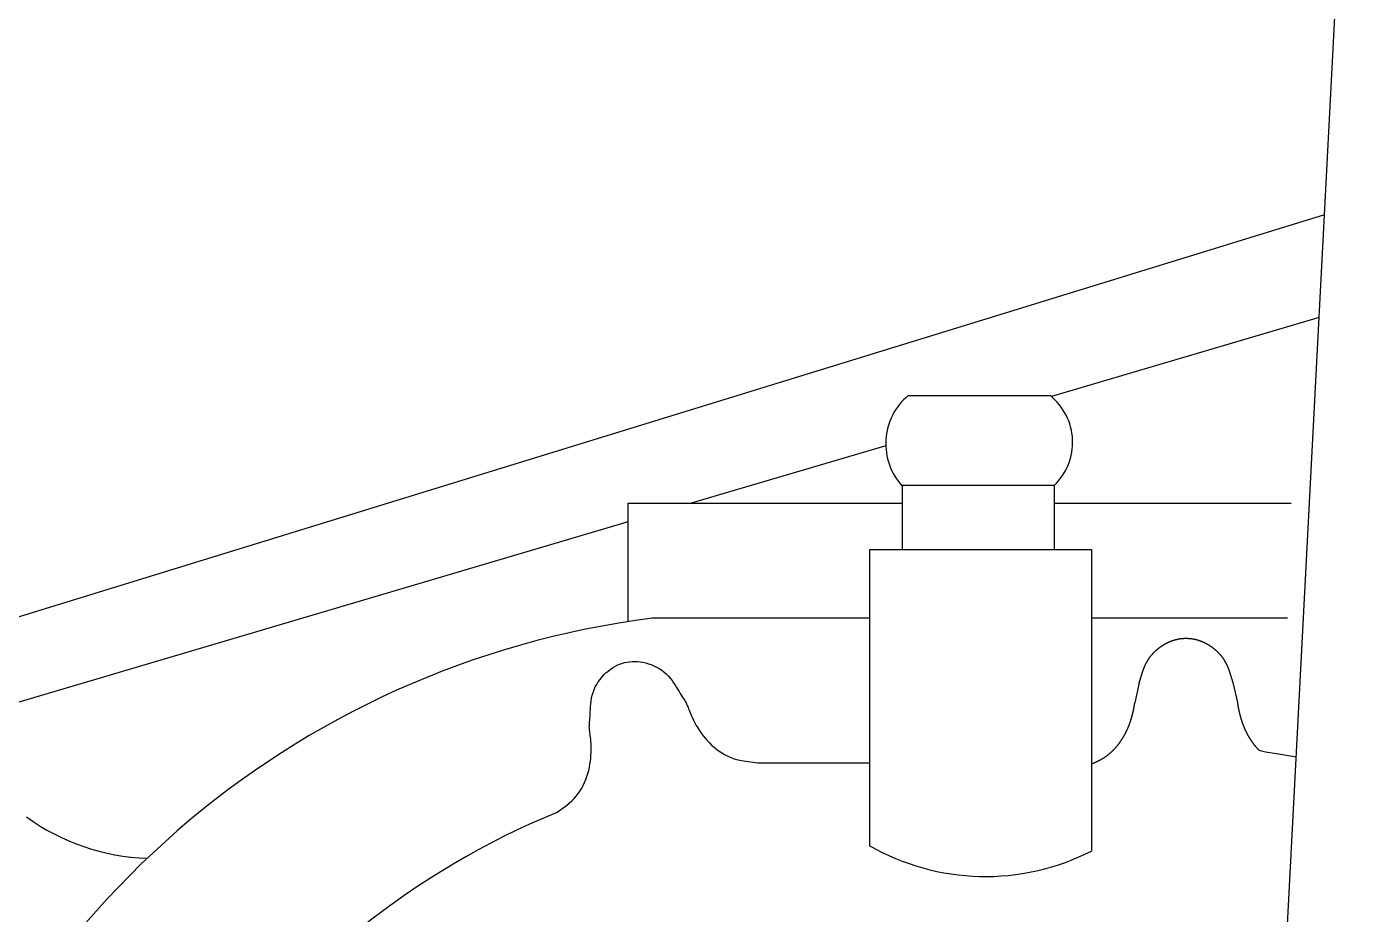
# Model space of a CAD drawing. Extents: x 0.9 to 11.8, y 2 to 8.4.
# Drawn here: x 4.487 to 5.041, y 3.501 to 3.872 of the extents above; entities that cross this region are included whole.
import ezdxf

# ---------------------------------------------------------------- set-up
doc = ezdxf.new("R2010")
doc.units = 0

msp = doc.modelspace()

# ---------------------------------------------------------------- linework, layer by layer
at = {"layer": 'lines & arcs', "color": 5, "linetype": 'CONTINUOUS'}
for p, q in [((5.00351, 3.294826), (5.040764, 4.009104)), ((5.029527, 3.793654), (4.400314, 3.599912)), ((5.027289, 3.75074), (4.915282, 3.717598)), ((4.855308, 3.718048), (4.914734, 3.718048)), ((4.845965, 3.697087), (4.764619, 3.673017)), ((4.85247, 3.680573), (4.916411, 3.680573)), ((4.853022, 3.653672), (4.853022, 3.680573)), ((4.916421, 3.680491), (4.916421, 3.653616)), ((4.738221, 3.623496), (4.738221, 3.673017)), ((4.738221, 3.673017), (4.853022, 3.673017)), ((4.916421, 3.673017), (5.015539, 3.673017)), ((4.738221, 3.665206), (4.407572, 3.567367)), ((4.839278, 3.529777), (4.839278, 3.653672)), ((4.839278, 3.653672), (4.931942, 3.653672)), ((4.931942, 3.653672), (4.931942, 3.527571)), ((4.839278, 3.624906), (4.748313, 3.624906)), ((5.014009, 3.624906), (4.931942, 3.624906)), ((4.961697, 3.613518), (4.961825, 3.6136)), ((4.961825, 3.6136), (4.961953, 3.613681)), ((4.961953, 3.613681), (4.962082, 3.61376)), ((4.962082, 3.61376), (4.96221, 3.613839)), ((4.96221, 3.613839), (4.96234, 3.613917)), ((4.96234, 3.613917), (4.962469, 3.613993)), ((4.962469, 3.613993), (4.962599, 3.614069)), ((4.962599, 3.614069), (4.962729, 3.614143)), ((4.962729, 3.614143), (4.962859, 3.614216)), ((4.962859, 3.614216), (4.962989, 3.614288)), ((4.962989, 3.614288), (4.96312, 3.614359)), ((4.96312, 3.614359), (4.96325, 3.614428)), ((4.96325, 3.614428), (4.963381, 3.614497)), ((4.963381, 3.614497), (4.963512, 3.614564)), ((4.963512, 3.614564), (4.963644, 3.614631)), ((4.963644, 3.614631), (4.963775, 3.614696)), ((4.963775, 3.614696), (4.963906, 3.61476)), ((4.963906, 3.61476), (4.964038, 3.614823)), ((4.964038, 3.614823), (4.96417, 3.614884)), ((4.96417, 3.614884), (4.964302, 3.614945)), ((4.964302, 3.614945), (4.964434, 3.615004)), ((4.964434, 3.615004), (4.964566, 3.615063)), ((4.964566, 3.615063), (4.964699, 3.61512)), ((4.964699, 3.61512), (4.964831, 3.615176)), ((4.964831, 3.615176), (4.964964, 3.615231)), ((4.964964, 3.615231), (4.965096, 3.615285)), ((4.965096, 3.615285), (4.965229, 3.615337)), ((4.965229, 3.615337), (4.965362, 3.615389)), ((4.965362, 3.615389), (4.965495, 3.615439)), ((4.965495, 3.615439), (4.965628, 3.615488)), ((4.965628, 3.615488), (4.965762, 3.615536)), ((4.965762, 3.615536), (4.965895, 3.615583)), ((4.965895, 3.615583), (4.966029, 3.615629)), ((4.966029, 3.615629), (4.966162, 3.615674)), ((4.966162, 3.615674), (4.966296, 3.615718)), ((4.966296, 3.615718), (4.96643, 3.61576)), ((4.96643, 3.61576), (4.966564, 3.615802)), ((4.966564, 3.615802), (4.966698, 3.615842)), ((4.966698, 3.615842), (4.966832, 3.615881)), ((4.966832, 3.615881), (4.966966, 3.615919)), ((4.966966, 3.615919), (4.9671, 3.615956)), ((4.9671, 3.615956), (4.967234, 3.615992)), ((4.967234, 3.615992), (4.967369, 3.616026)), ((4.967369, 3.616026), (4.967503, 3.61606)), ((4.967503, 3.61606), (4.967638, 3.616092)), ((4.967638, 3.616092), (4.967773, 3.616124)), ((4.967773, 3.616124), (4.967907, 3.616154)), ((4.967907, 3.616154), (4.968042, 3.616183)), ((4.968042, 3.616183), (4.968177, 3.616211)), ((4.968177, 3.616211), (4.968312, 3.616238)), ((4.968312, 3.616238), (4.968447, 3.616264)), ((4.968447, 3.616264), (4.968582, 3.616288)), ((4.968582, 3.616288), (4.968717, 3.616312)), ((4.968717, 3.616312), (4.968852, 3.616334)), ((4.968852, 3.616334), (4.968987, 3.616356)), ((4.968987, 3.616356), (4.969123, 3.616376)), ((4.969123, 3.616376), (4.969258, 3.616395)), ((4.969258, 3.616395), (4.969393, 3.616413)), ((4.969393, 3.616413), (4.969529, 3.61643)), ((4.969529, 3.61643), (4.969664, 3.616446)), ((4.969664, 3.616446), (4.969799, 3.61646)), ((4.969799, 3.61646), (4.969935, 3.616474)), ((4.969935, 3.616474), (4.97007, 3.616487)), ((4.97007, 3.616487), (4.970206, 3.616498)), ((4.970206, 3.616498), (4.970341, 3.616508)), ((4.970341, 3.616508), (4.970477, 3.616518)), ((4.970477, 3.616518), (4.970613, 3.616526)), ((4.970613, 3.616526), (4.970748, 3.616533)), ((4.970748, 3.616533), (4.970884, 3.616539)), ((4.970884, 3.616539), (4.97102, 3.616544)), ((4.97102, 3.616544), (4.971155, 3.616548)), ((4.971155, 3.616548), (4.971291, 3.61655)), ((4.971291, 3.61655), (4.971426, 3.616552)), ((4.971426, 3.616552), (4.971562, 3.616553)), ((4.971562, 3.616553), (4.971698, 3.616552)), ((4.971698, 3.616552), (4.971834, 3.61655)), ((4.971834, 3.61655), (4.971969, 3.616548)), ((4.971969, 3.616548), (4.972105, 3.616544)), ((4.972105, 3.616544), (4.97224, 3.616539)), ((4.97224, 3.616539), (4.972376, 3.616533)), ((4.972376, 3.616533), (4.972512, 3.616526)), ((4.972512, 3.616526), (4.972647, 3.616518)), ((4.972647, 3.616518), (4.972783, 3.616508)), ((4.972783, 3.616508), (4.972918, 3.616498)), ((4.972918, 3.616498), (4.973054, 3.616487)), ((4.973054, 3.616487), (4.973189, 3.616474)), ((4.973189, 3.616474), (4.973325, 3.61646)), ((4.973325, 3.61646), (4.97346, 3.616446)), ((4.97346, 3.616446), (4.973596, 3.61643)), ((4.973596, 3.61643), (4.973731, 3.616413)), ((4.973731, 3.616413), (4.973867, 3.616395)), ((4.973867, 3.616395), (4.974002, 3.616376)), ((4.974002, 3.616376), (4.974137, 3.616356)), ((4.974137, 3.616356), (4.974272, 3.616334)), ((4.974272, 3.616334), (4.974407, 3.616312)), ((4.974407, 3.616312), (4.974542, 3.616288)), ((4.974542, 3.616288), (4.974677, 3.616264)), ((4.974677, 3.616264), (4.974812, 3.616238)), ((4.974812, 3.616238), (4.974947, 3.616211)), ((4.974947, 3.616211), (4.975082, 3.616183)), ((4.975082, 3.616183), (4.975217, 3.616154)), ((4.975217, 3.616154), (4.975352, 3.616124)), ((4.975352, 3.616124), (4.975486, 3.616092)), ((4.975486, 3.616092), (4.975621, 3.61606)), ((4.975621, 3.61606), (4.975755, 3.616026)), ((4.975755, 3.616026), (4.97589, 3.615992)), ((4.97589, 3.615992), (4.976024, 3.615956)), ((4.976024, 3.615956), (4.976159, 3.615919)), ((4.976159, 3.615919), (4.976293, 3.615881)), ((4.976293, 3.615881), (4.976427, 3.615842)), ((4.976427, 3.615842), (4.976561, 3.615802)), ((4.976561, 3.615802), (4.976695, 3.61576)), ((4.976695, 3.61576), (4.976828, 3.615718)), ((4.976828, 3.615718), (4.976962, 3.615674)), ((4.976962, 3.615674), (4.977096, 3.615629)), ((4.977096, 3.615629), (4.977229, 3.615583)), ((4.977229, 3.615583), (4.977363, 3.615536)), ((4.977363, 3.615536), (4.977496, 3.615488)), ((4.977496, 3.615488), (4.977629, 3.615439)), ((4.977629, 3.615439), (4.977762, 3.615389)), ((4.977762, 3.615389), (4.977895, 3.615337)), ((4.977895, 3.615337), (4.978028, 3.615285)), ((4.978028, 3.615285), (4.978161, 3.615231)), ((4.978161, 3.615231), (4.978293, 3.615176)), ((4.978293, 3.615176), (4.978426, 3.61512)), ((4.978426, 3.61512), (4.978558, 3.615063)), ((4.978558, 3.615063), (4.97869, 3.615004)), ((4.97869, 3.615004), (4.978822, 3.614945)), ((4.978822, 3.614945), (4.978954, 3.614884)), ((4.978954, 3.614884), (4.979086, 3.614823)), ((4.979086, 3.614823), (4.979218, 3.61476)), ((4.979218, 3.61476), (4.979349, 3.614696)), ((4.979349, 3.614696), (4.979481, 3.614631)), ((4.979481, 3.614631), (4.979612, 3.614564)), ((4.979612, 3.614564), (4.979743, 3.614497)), ((4.979743, 3.614497), (4.979874, 3.614428)), ((4.979874, 3.614428), (4.980005, 3.614359)), ((4.980005, 3.614359), (4.980135, 3.614288)), ((4.980135, 3.614288), (4.980265, 3.614216)), ((4.980265, 3.614216), (4.980396, 3.614143)), ((4.980396, 3.614143), (4.980526, 3.614069)), ((4.980526, 3.614069), (4.980655, 3.613993)), ((4.980655, 3.613993), (4.980785, 3.613917)), ((4.980785, 3.613917), (4.980914, 3.613839)), ((4.980914, 3.613839), (4.981043, 3.61376)), ((4.981043, 3.61376), (4.981171, 3.613681)), ((4.981171, 3.613681), (4.9813, 3.6136)), ((4.9813, 3.6136), (4.981428, 3.613518)), ((4.955939, 3.607937), (4.956025, 3.608066)), ((4.956025, 3.608066), (4.956112, 3.608194)), ((4.956112, 3.608194), (4.956201, 3.608321)), ((4.956201, 3.608321), (4.956291, 3.608447)), ((4.956291, 3.608447), (4.956382, 3.608573)), ((4.956382, 3.608573), (4.956474, 3.608698)), ((4.956474, 3.608698), (4.956567, 3.608822)), ((4.956567, 3.608822), (4.956662, 3.608945)), ((4.956662, 3.608945), (4.956758, 3.609068)), ((4.956758, 3.609068), (4.956854, 3.60919)), ((4.956854, 3.60919), (4.956952, 3.609311)), ((4.956952, 3.609311), (4.957051, 3.609432)), ((4.957051, 3.609432), (4.957151, 3.609551)), ((4.957151, 3.609551), (4.957253, 3.60967)), ((4.957253, 3.60967), (4.957355, 3.609788)), ((4.957355, 3.609788), (4.957458, 3.609905)), ((4.957458, 3.609905), (4.957562, 3.610021)), ((4.957562, 3.610021), (4.957667, 3.610137)), ((4.957667, 3.610137), (4.957774, 3.610251)), ((4.957774, 3.610251), (4.957881, 3.610365)), ((4.957881, 3.610365), (4.957989, 3.610478)), ((4.957989, 3.610478), (4.958098, 3.61059)), ((4.958098, 3.61059), (4.958207, 3.610701)), ((4.958207, 3.610701), (4.958318, 3.610812)), ((4.958318, 3.610812), (4.95843, 3.610921)), ((4.95843, 3.610921), (4.958542, 3.61103)), ((4.958542, 3.61103), (4.958655, 3.611137)), ((4.958655, 3.611137), (4.958769, 3.611244)), ((4.958769, 3.611244), (4.958884, 3.61135)), ((4.958884, 3.61135), (4.958999, 3.611455)), ((4.958999, 3.611455), (4.959116, 3.611559)), ((4.959116, 3.611559), (4.959233, 3.611662)), ((4.959233, 3.611662), (4.95935, 3.611764)), ((4.95935, 3.611764), (4.959469, 3.611865)), ((4.959469, 3.611865), (4.959588, 3.611966)), ((4.959588, 3.611966), (4.959707, 3.612065)), ((4.959707, 3.612065), (4.959828, 3.612163)), ((4.959828, 3.612163), (4.959949, 3.612261)), ((4.959949, 3.612261), (4.96007, 3.612357)), ((4.96007, 3.612357), (4.960192, 3.612452)), ((4.960192, 3.612452), (4.960315, 3.612547)), ((4.960315, 3.612547), (4.960438, 3.61264)), ((4.960438, 3.61264), (4.960562, 3.612733)), ((4.960562, 3.612733), (4.960686, 3.612824)), ((4.960686, 3.612824), (4.960811, 3.612914)), ((4.960811, 3.612914), (4.960936, 3.613004)), ((4.960936, 3.613004), (4.961062, 3.613092)), ((4.961062, 3.613092), (4.961188, 3.613179)), ((4.961188, 3.613179), (4.961315, 3.613266)), ((4.961315, 3.613266), (4.961442, 3.613351)), ((4.961442, 3.613351), (4.961569, 3.613435)), ((4.961569, 3.613435), (4.961697, 3.613518)), ((4.981428, 3.613518), (4.981555, 3.613435)), ((4.981555, 3.613435), (4.981683, 3.613351)), ((4.981683, 3.613351), (4.98181, 3.613266)), ((4.98181, 3.613266), (4.981936, 3.613179)), ((4.981936, 3.613179), (4.982062, 3.613092)), ((4.982062, 3.613092), (4.982188, 3.613004)), ((4.982188, 3.613004), (4.982313, 3.612914)), ((4.982313, 3.612914), (4.982438, 3.612824)), ((4.982438, 3.612824), (4.982562, 3.612733)), ((4.982562, 3.612733), (4.982686, 3.61264)), ((4.982686, 3.61264), (4.982809, 3.612547)), ((4.982809, 3.612547), (4.982932, 3.612452)), ((4.982932, 3.612452), (4.983054, 3.612357)), ((4.983054, 3.612357), (4.983176, 3.612261)), ((4.983176, 3.612261), (4.983297, 3.612163)), ((4.983297, 3.612163), (4.983417, 3.612065)), ((4.983417, 3.612065), (4.983537, 3.611966)), ((4.983537, 3.611966), (4.983656, 3.611865)), ((4.983656, 3.611865), (4.983774, 3.611764)), ((4.983774, 3.611764), (4.983892, 3.611662)), ((4.983892, 3.611662), (4.984009, 3.611559)), ((4.984009, 3.611559), (4.984125, 3.611455)), ((4.984125, 3.611455), (4.984241, 3.61135)), ((4.984241, 3.61135), (4.984355, 3.611244)), ((4.984355, 3.611244), (4.984469, 3.611137)), ((4.984469, 3.611137), (4.984582, 3.61103)), ((4.984582, 3.61103), (4.984695, 3.610921)), ((4.984695, 3.610921), (4.984806, 3.610812)), ((4.984806, 3.610812), (4.984917, 3.610701)), ((4.984917, 3.610701), (4.985027, 3.61059)), ((4.985027, 3.61059), (4.985136, 3.610478)), ((4.985136, 3.610478), (4.985244, 3.610365)), ((4.985244, 3.610365), (4.985351, 3.610251)), ((4.985351, 3.610251), (4.985457, 3.610137)), ((4.985457, 3.610137), (4.985562, 3.610021)), ((4.985562, 3.610021), (4.985666, 3.609905)), ((4.985666, 3.609905), (4.98577, 3.609788)), ((4.98577, 3.609788), (4.985872, 3.60967)), ((4.985872, 3.60967), (4.985973, 3.609551)), ((4.985973, 3.609551), (4.986073, 3.609432)), ((4.986073, 3.609432), (4.986172, 3.609311)), ((4.986172, 3.609311), (4.98627, 3.60919)), ((4.98627, 3.60919), (4.986367, 3.609068)), ((4.986367, 3.609068), (4.986462, 3.608945)), ((4.986462, 3.608945), (4.986557, 3.608822)), ((4.986557, 3.608822), (4.98665, 3.608698)), ((4.98665, 3.608698), (4.986743, 3.608573)), ((4.986743, 3.608573), (4.986834, 3.608447)), ((4.986834, 3.608447), (4.986924, 3.608321)), ((4.986924, 3.608321), (4.987012, 3.608194)), ((4.987012, 3.608194), (4.9871, 3.608066)), ((4.9871, 3.608066), (4.987186, 3.607937)), ((4.728902, 3.60207), (4.729788, 3.602845)), ((4.729788, 3.602845), (4.730702, 3.603552)), ((4.730702, 3.603552), (4.73164, 3.60419)), ((4.73164, 3.60419), (4.732603, 3.60476)), ((4.732603, 3.60476), (4.733587, 3.605262)), ((4.733587, 3.605262), (4.734593, 3.605696)), ((4.734593, 3.605696), (4.735619, 3.606062)), ((4.735619, 3.606062), (4.736663, 3.606361)), ((4.736663, 3.606361), (4.737724, 3.606593)), ((4.737724, 3.606593), (4.738801, 3.606757)), ((4.738801, 3.606757), (4.739892, 3.606851)), ((4.739892, 3.606851), (4.740997, 3.606876)), ((4.740997, 3.606876), (4.742115, 3.60683)), ((4.742115, 3.60683), (4.743244, 3.606713)), ((4.743244, 3.606713), (4.744383, 3.606524)), ((4.744383, 3.606524), (4.745531, 3.606262)), ((4.745531, 3.606262), (4.746686, 3.605927)), ((4.746686, 3.605927), (4.747839, 3.605518)), ((4.747839, 3.605518), (4.74898, 3.605039)), ((4.74898, 3.605039), (4.750099, 3.60449)), ((4.750099, 3.60449), (4.751186, 3.603871)), ((4.751186, 3.603871), (4.752232, 3.603185)), ((4.752232, 3.603185), (4.753227, 3.602433)), ((4.953357, 3.602369), (4.953403, 3.602504)), ((4.953403, 3.602504), (4.953449, 3.602639)), ((4.953449, 3.602639), (4.953495, 3.602774)), ((4.953495, 3.602774), (4.953543, 3.60291)), ((4.953543, 3.60291), (4.953591, 3.603047)), ((4.953591, 3.603047), (4.95364, 3.603183)), ((4.95364, 3.603183), (4.953689, 3.60332)), ((4.953689, 3.60332), (4.95374, 3.603457)), ((4.95374, 3.603457), (4.953791, 3.603595)), ((4.953791, 3.603595), (4.953843, 3.603732)), ((4.953843, 3.603732), (4.953896, 3.60387)), ((4.953896, 3.60387), (4.953949, 3.604008)), ((4.953949, 3.604008), (4.954003, 3.604146)), ((4.954003, 3.604146), (4.954059, 3.604284)), ((4.954059, 3.604284), (4.954115, 3.604423)), ((4.954115, 3.604423), (4.954172, 3.604561)), ((4.954172, 3.604561), (4.95423, 3.604699)), ((4.95423, 3.604699), (4.954289, 3.604837)), ((4.954289, 3.604837), (4.954348, 3.604975)), ((4.954348, 3.604975), (4.954409, 3.605113)), ((4.954409, 3.605113), (4.954471, 3.605251)), ((4.954471, 3.605251), (4.954534, 3.605389)), ((4.954534, 3.605389), (4.954597, 3.605527)), ((4.954597, 3.605527), (4.954662, 3.605664)), ((4.954662, 3.605664), (4.954728, 3.605801)), ((4.954728, 3.605801), (4.954795, 3.605938)), ((4.954795, 3.605938), (4.954863, 3.606074)), ((4.954863, 3.606074), (4.954932, 3.606211)), ((4.954932, 3.606211), (4.955002, 3.606346)), ((4.955002, 3.606346), (4.955074, 3.606482)), ((4.955074, 3.606482), (4.955146, 3.606617)), ((4.955146, 3.606617), (4.95522, 3.606751)), ((4.95522, 3.606751), (4.955295, 3.606885)), ((4.955295, 3.606885), (4.955371, 3.607019)), ((4.955371, 3.607019), (4.955448, 3.607152)), ((4.955448, 3.607152), (4.955527, 3.607284)), ((4.955527, 3.607284), (4.955607, 3.607416)), ((4.955607, 3.607416), (4.955688, 3.607547)), ((4.955688, 3.607547), (4.95577, 3.607678)), ((4.95577, 3.607678), (4.955854, 3.607808)), ((4.955854, 3.607808), (4.955939, 3.607937)), ((4.987186, 3.607937), (4.987271, 3.607808)), ((4.987271, 3.607808), (4.987354, 3.607678)), ((4.987354, 3.607678), (4.987437, 3.607547)), ((4.987437, 3.607547), (4.987518, 3.607416)), ((4.987518, 3.607416), (4.987597, 3.607284)), ((4.987597, 3.607284), (4.987676, 3.607152)), ((4.987676, 3.607152), (4.987753, 3.607019)), ((4.987753, 3.607019), (4.987829, 3.606885)), ((4.987829, 3.606885), (4.987904, 3.606751)), ((4.987904, 3.606751), (4.987978, 3.606617)), ((4.987978, 3.606617), (4.988051, 3.606482)), ((4.988051, 3.606482), (4.988122, 3.606346)), ((4.988122, 3.606346), (4.988192, 3.606211)), ((4.988192, 3.606211), (4.988262, 3.606074)), ((4.988262, 3.606074), (4.98833, 3.605938)), ((4.98833, 3.605938), (4.988396, 3.605801)), ((4.988396, 3.605801), (4.988462, 3.605664)), ((4.988462, 3.605664), (4.988527, 3.605527)), ((4.988527, 3.605527), (4.988591, 3.605389)), ((4.988591, 3.605389), (4.988654, 3.605251)), ((4.988654, 3.605251), (4.988715, 3.605113)), ((4.988715, 3.605113), (4.988776, 3.604975)), ((4.988776, 3.604975), (4.988836, 3.604837)), ((4.988836, 3.604837), (4.988895, 3.604699)), ((4.988895, 3.604699), (4.988953, 3.604561)), ((4.988953, 3.604561), (4.98901, 3.604423)), ((4.98901, 3.604423), (4.989066, 3.604284)), ((4.989066, 3.604284), (4.989121, 3.604146)), ((4.989121, 3.604146), (4.989175, 3.604008)), ((4.989175, 3.604008), (4.989229, 3.60387)), ((4.989229, 3.60387), (4.989281, 3.603732)), ((4.989281, 3.603732), (4.989333, 3.603595)), ((4.989333, 3.603595), (4.989385, 3.603457)), ((4.989385, 3.603457), (4.989435, 3.60332)), ((4.989435, 3.60332), (4.989484, 3.603183)), ((4.989484, 3.603183), (4.989533, 3.603047)), ((4.989533, 3.603047), (4.989581, 3.60291)), ((4.989581, 3.60291), (4.989629, 3.602774)), ((4.989629, 3.602774), (4.989676, 3.602639)), ((4.989676, 3.602639), (4.989722, 3.602504)), ((4.989722, 3.602504), (4.989767, 3.602369)), ((4.72446, 3.596184), (4.725056, 3.597284)), ((4.725056, 3.597284), (4.72572, 3.598344)), ((4.72572, 3.598344), (4.726445, 3.599358)), ((4.726445, 3.599358), (4.727222, 3.600321)), ((4.727222, 3.600321), (4.728044, 3.601227)), ((4.728044, 3.601227), (4.728902, 3.60207)), ((4.753227, 3.602433), (4.754159, 3.601615)), ((4.754159, 3.601615), (4.755024, 3.600736)), ((4.755024, 3.600736), (4.755821, 3.599811)), ((4.755821, 3.599811), (4.756558, 3.598855)), ((4.756558, 3.598855), (4.757239, 3.597887)), ((4.757239, 3.597887), (4.75787, 3.596924)), ((4.75787, 3.596924), (4.758455, 3.595983)), ((4.951971, 3.597952), (4.950116, 3.589547)), ((4.951811, 3.597466), (4.951843, 3.597561)), ((4.951874, 3.597657), (4.951906, 3.597755)), ((4.951938, 3.597853), (4.951971, 3.597952)), ((4.951971, 3.597952), (4.952003, 3.598053)), ((4.952003, 3.598053), (4.952036, 3.598154)), ((4.952036, 3.598154), (4.952069, 3.598257)), ((4.952069, 3.598257), (4.952103, 3.598361)), ((4.952103, 3.598361), (4.952136, 3.598465)), ((4.952136, 3.598465), (4.95217, 3.598571)), ((4.95217, 3.598571), (4.952204, 3.598679)), ((4.952204, 3.598679), (4.952238, 3.598787)), ((4.952238, 3.598787), (4.952272, 3.598896)), ((4.952272, 3.598896), (4.952307, 3.599007)), ((4.952307, 3.599007), (4.952341, 3.599119)), ((4.952341, 3.599119), (4.952376, 3.599232)), ((4.952376, 3.599232), (4.952412, 3.599346)), ((4.952412, 3.599346), (4.952447, 3.599461)), ((4.952447, 3.599461), (4.952483, 3.599577)), ((4.952483, 3.599577), (4.952519, 3.599695)), ((4.952519, 3.599695), (4.952555, 3.599813)), ((4.952555, 3.599813), (4.952591, 3.599933)), ((4.952591, 3.599933), (4.952628, 3.600054)), ((4.952628, 3.600054), (4.952665, 3.600175)), ((4.952665, 3.600175), (4.952702, 3.600298)), ((4.952702, 3.600298), (4.95274, 3.600421)), ((4.95274, 3.600421), (4.952778, 3.600546)), ((4.952778, 3.600546), (4.952816, 3.600671)), ((4.952816, 3.600671), (4.952855, 3.600798)), ((4.952855, 3.600798), (4.952894, 3.600925)), ((4.952894, 3.600925), (4.952934, 3.601052)), ((4.952934, 3.601052), (4.952974, 3.601181)), ((4.952974, 3.601181), (4.953014, 3.60131)), ((4.953014, 3.60131), (4.953055, 3.601441)), ((4.953055, 3.601441), (4.953097, 3.601571)), ((4.953097, 3.601571), (4.953139, 3.601703)), ((4.953139, 3.601703), (4.953181, 3.601835)), ((4.953181, 3.601835), (4.953224, 3.601968)), ((4.953224, 3.601968), (4.953268, 3.602101)), ((4.953268, 3.602101), (4.953312, 3.602235)), ((4.953312, 3.602235), (4.953357, 3.602369)), ((4.989767, 3.602369), (4.989812, 3.602235)), ((4.989812, 3.602235), (4.989856, 3.602101)), ((4.989856, 3.602101), (4.9899, 3.601968)), ((4.9899, 3.601968), (4.989943, 3.601835)), ((4.989943, 3.601835), (4.989986, 3.601703)), ((4.989986, 3.601703), (4.990028, 3.601571)), ((4.990028, 3.601571), (4.990069, 3.601441)), ((4.990069, 3.601441), (4.99011, 3.60131)), ((4.99011, 3.60131), (4.990151, 3.601181)), ((4.990151, 3.601181), (4.990191, 3.601052)), ((4.990191, 3.601052), (4.99023, 3.600925)), ((4.99023, 3.600925), (4.990269, 3.600798)), ((4.990269, 3.600798), (4.990308, 3.600671)), ((4.990308, 3.600671), (4.990347, 3.600546)), ((4.990347, 3.600546), (4.990385, 3.600421)), ((4.990385, 3.600421), (4.990422, 3.600298)), ((4.990422, 3.600298), (4.99046, 3.600175)), ((4.99046, 3.600175), (4.990497, 3.600054)), ((4.990497, 3.600054), (4.990533, 3.599933)), ((4.990533, 3.599933), (4.99057, 3.599813)), ((4.99057, 3.599813), (4.990606, 3.599695)), ((4.990606, 3.599695), (4.990642, 3.599577)), ((4.990642, 3.599577), (4.990677, 3.599461)), ((4.990677, 3.599461), (4.990713, 3.599346)), ((4.990713, 3.599346), (4.990748, 3.599232)), ((4.990748, 3.599232), (4.990783, 3.599119)), ((4.990783, 3.599119), (4.990818, 3.599007)), ((4.990818, 3.599007), (4.990852, 3.598896)), ((4.990852, 3.598896), (4.990886, 3.598787)), ((4.990886, 3.598787), (4.990921, 3.598679)), ((4.990921, 3.598679), (4.990955, 3.598572)), ((4.990955, 3.598572), (4.990988, 3.598466)), ((4.990988, 3.598466), (4.991022, 3.598361)), ((4.991022, 3.598361), (4.991055, 3.598257)), ((4.991055, 3.598257), (4.991088, 3.598154)), ((4.991088, 3.598154), (4.991121, 3.598053)), ((4.991121, 3.598053), (4.991154, 3.597953)), ((4.991186, 3.597854), (4.991218, 3.597755)), ((4.99125, 3.597658), (4.991282, 3.597562)), ((4.991282, 3.597562), (4.993028, 3.58975)), ((4.722704, 3.590321), (4.722899, 3.591511)), ((4.722899, 3.591511), (4.723163, 3.592705)), ((4.723163, 3.592705), (4.723507, 3.593888)), ((4.723507, 3.593888), (4.723941, 3.59505)), ((4.723941, 3.59505), (4.72446, 3.596184)), ((4.758455, 3.595983), (4.758999, 3.59508)), ((4.758999, 3.59508), (4.759509, 3.594233)), ((4.759509, 3.594233), (4.759987, 3.593456)), ((4.759987, 3.593456), (4.760435, 3.592746)), ((4.760435, 3.592746), (4.76085, 3.592098)), ((4.76085, 3.592098), (4.761232, 3.591507)), ((4.761232, 3.591507), (4.76158, 3.590966)), ((4.722297, 3.584852), (4.722344, 3.585839)), ((4.722344, 3.585839), (4.722396, 3.586892)), ((4.722396, 3.586892), (4.722464, 3.587999)), ((4.722464, 3.587999), (4.722563, 3.589146)), ((4.722563, 3.589146), (4.722704, 3.590321)), ((4.76158, 3.590966), (4.761893, 3.590471)), ((4.761893, 3.590471), (4.762169, 3.590015)), ((4.762169, 3.590015), (4.762407, 3.589593)), ((4.762407, 3.589593), (4.762609, 3.589197)), ((4.762609, 3.589197), (4.762785, 3.588813)), ((4.762785, 3.588813), (4.762946, 3.588423)), ((4.762946, 3.588423), (4.763104, 3.588012)), ((4.763104, 3.588012), (4.763271, 3.587561)), ((4.763271, 3.587561), (4.76346, 3.587055)), ((4.76346, 3.587055), (4.763681, 3.586476)), ((4.763681, 3.586476), (4.763948, 3.585807)), ((4.949389, 3.585681), (4.949421, 3.585819)), ((4.949421, 3.585819), (4.949452, 3.585956)), ((4.949452, 3.585956), (4.949482, 3.586092)), ((4.949482, 3.586092), (4.949512, 3.586227)), ((4.949512, 3.586227), (4.949541, 3.586361)), ((4.949541, 3.586361), (4.94957, 3.586494)), ((4.94957, 3.586494), (4.949598, 3.586627)), ((4.949598, 3.586627), (4.949625, 3.586758)), ((4.949625, 3.586758), (4.949652, 3.586888)), ((4.949652, 3.586888), (4.949678, 3.587017)), ((4.949678, 3.587017), (4.949704, 3.587146)), ((4.949704, 3.587146), (4.949729, 3.587273)), ((4.949729, 3.587273), (4.949753, 3.587399)), ((4.949753, 3.587399), (4.949777, 3.587524)), ((4.949777, 3.587524), (4.9498, 3.587647)), ((4.9498, 3.587647), (4.949823, 3.58777)), ((4.949823, 3.58777), (4.949845, 3.587891)), ((4.949845, 3.587891), (4.949867, 3.588011)), ((4.949867, 3.588011), (4.949888, 3.58813)), ((4.949888, 3.58813), (4.949909, 3.588247)), ((4.949909, 3.588247), (4.949929, 3.588364)), ((4.949929, 3.588364), (4.949948, 3.588478)), ((4.949948, 3.588478), (4.949967, 3.588592)), ((4.949967, 3.588592), (4.949986, 3.588704)), ((4.949986, 3.588704), (4.950004, 3.588814)), ((4.950004, 3.588814), (4.950021, 3.588924)), ((4.950021, 3.588924), (4.950038, 3.589031)), ((4.950038, 3.589031), (4.950055, 3.589137)), ((4.950055, 3.589137), (4.950071, 3.589242)), ((4.950071, 3.589242), (4.950086, 3.589345)), ((4.950086, 3.589345), (4.950101, 3.589447)), ((4.950101, 3.589447), (4.950116, 3.589547)), ((4.993028, 3.58975), (4.993043, 3.589649)), ((4.993043, 3.589649), (4.993059, 3.589547)), ((4.993059, 3.589547), (4.993074, 3.589443)), ((4.993074, 3.589443), (4.993091, 3.589338)), ((4.993091, 3.589338), (4.993107, 3.589231)), ((4.993107, 3.589231), (4.993125, 3.589122)), ((4.993125, 3.589122), (4.993142, 3.589012)), ((4.993142, 3.589012), (4.993161, 3.5889)), ((4.993161, 3.5889), (4.993179, 3.588787)), ((4.993179, 3.588787), (4.993199, 3.588672)), ((4.993199, 3.588672), (4.993219, 3.588555)), ((4.993219, 3.588555), (4.993239, 3.588438)), ((4.993239, 3.588438), (4.99326, 3.588318)), ((4.99326, 3.588318), (4.993281, 3.588198)), ((4.993281, 3.588198), (4.993303, 3.588076)), ((4.993303, 3.588076), (4.993326, 3.587952)), ((4.993326, 3.587952), (4.993349, 3.587828)), ((4.993349, 3.587828), (4.993372, 3.587702)), ((4.993372, 3.587702), (4.993396, 3.587575)), ((4.993396, 3.587575), (4.993421, 3.587446)), ((4.993421, 3.587446), (4.993446, 3.587317)), ((4.993446, 3.587317), (4.993472, 3.587186)), ((4.993472, 3.587186), (4.993499, 3.587054)), ((4.993499, 3.587054), (4.993526, 3.586921)), ((4.993526, 3.586921), (4.993554, 3.586787)), ((4.993554, 3.586787), (4.993582, 3.586652)), ((4.993582, 3.586652), (4.993611, 3.586516)), ((4.993611, 3.586516), (4.99364, 3.586379)), ((4.99364, 3.586379), (4.99367, 3.586241)), ((4.99367, 3.586241), (4.993701, 3.586102)), ((4.993701, 3.586102), (4.993732, 3.585962)), ((4.993732, 3.585962), (4.993764, 3.585821)), ((4.993764, 3.585821), (4.993797, 3.58568)), ((4.721965, 3.579844), (4.721988, 3.580389)), ((4.721988, 3.580389), (4.722026, 3.580982)), ((4.722026, 3.580982), (4.722074, 3.581629)), ((4.722074, 3.581629), (4.722129, 3.582334)), ((4.722129, 3.582334), (4.722187, 3.583103)), ((4.722187, 3.583103), (4.722244, 3.583941)), ((4.722244, 3.583941), (4.722297, 3.584852)), ((4.763948, 3.585807), (4.76427, 3.585038)), ((4.76427, 3.585038), (4.764648, 3.584177)), ((4.764648, 3.584177), (4.765081, 3.583241)), ((4.765081, 3.583241), (4.765568, 3.582243)), ((4.765568, 3.582243), (4.766107, 3.581199)), ((4.766107, 3.581199), (4.766698, 3.580124)), ((4.947726, 3.580228), (4.947785, 3.580379)), ((4.947785, 3.580379), (4.947843, 3.58053)), ((4.947843, 3.58053), (4.947899, 3.580682)), ((4.947899, 3.580682), (4.947956, 3.580833)), ((4.947956, 3.580833), (4.948011, 3.580984)), ((4.948011, 3.580984), (4.948066, 3.581135)), ((4.948066, 3.581135), (4.948119, 3.581286)), ((4.948119, 3.581286), (4.948172, 3.581437)), ((4.948172, 3.581437), (4.948225, 3.581588)), ((4.948225, 3.581588), (4.948276, 3.581739)), ((4.948276, 3.581739), (4.948327, 3.58189)), ((4.948327, 3.58189), (4.948377, 3.58204)), ((4.948377, 3.58204), (4.948426, 3.582191)), ((4.948426, 3.582191), (4.948474, 3.582341)), ((4.948474, 3.582341), (4.948522, 3.582491)), ((4.948522, 3.582491), (4.948569, 3.58264)), ((4.948569, 3.58264), (4.948615, 3.58279)), ((4.948615, 3.58279), (4.94866, 3.582939)), ((4.94866, 3.582939), (4.948705, 3.583088)), ((4.948705, 3.583088), (4.948749, 3.583236)), ((4.948749, 3.583236), (4.948792, 3.583384)), ((4.948792, 3.583384), (4.948834, 3.583532)), ((4.948834, 3.583532), (4.948876, 3.583679)), ((4.948876, 3.583679), (4.948917, 3.583826)), ((4.948917, 3.583826), (4.948958, 3.583972)), ((4.948958, 3.583972), (4.948997, 3.584118)), ((4.948997, 3.584118), (4.949036, 3.584263)), ((4.949036, 3.584263), (4.949075, 3.584408)), ((4.949075, 3.584408), (4.949112, 3.584552)), ((4.949112, 3.584552), (4.949149, 3.584696)), ((4.949149, 3.584696), (4.949185, 3.584838)), ((4.949185, 3.584838), (4.949221, 3.584981)), ((4.949221, 3.584981), (4.949256, 3.585122)), ((4.949256, 3.585122), (4.94929, 3.585263)), ((4.94929, 3.585263), (4.949324, 3.585403)), ((4.949324, 3.585403), (4.949357, 3.585542)), ((4.949357, 3.585542), (4.949389, 3.585681)), ((4.993797, 3.58568), (4.99383, 3.585537)), ((4.99383, 3.585537), (4.993864, 3.585394)), ((4.993864, 3.585394), (4.993898, 3.58525)), ((4.993898, 3.58525), (4.993933, 3.585106)), ((4.993933, 3.585106), (4.993969, 3.58496)), ((4.993969, 3.58496), (4.994006, 3.584814)), ((4.994006, 3.584814), (4.994043, 3.584668)), ((4.994043, 3.584668), (4.994081, 3.58452)), ((4.994081, 3.58452), (4.994119, 3.584372)), ((4.994119, 3.584372), (4.994158, 3.584224)), ((4.994158, 3.584224), (4.994198, 3.584075)), ((4.994198, 3.584075), (4.994239, 3.583926)), ((4.994239, 3.583926), (4.99428, 3.583776)), ((4.99428, 3.583776), (4.994322, 3.583626)), ((4.994322, 3.583626), (4.994365, 3.583475)), ((4.994365, 3.583475), (4.994408, 3.583324)), ((4.994408, 3.583324), (4.994452, 3.583172)), ((4.994452, 3.583172), (4.994497, 3.583021)), ((4.994497, 3.583021), (4.994543, 3.582868)), ((4.994543, 3.582868), (4.994589, 3.582716)), ((4.994589, 3.582716), (4.994636, 3.582564)), ((4.994636, 3.582564), (4.994684, 3.582411)), ((4.994684, 3.582411), (4.994733, 3.582258)), ((4.994733, 3.582258), (4.994782, 3.582105)), ((4.994782, 3.582105), (4.994832, 3.581952)), ((4.994832, 3.581952), (4.994883, 3.581798)), ((4.994883, 3.581798), (4.994934, 3.581645)), ((4.994934, 3.581645), (4.994987, 3.581491)), ((4.994987, 3.581491), (4.99504, 3.581338)), ((4.99504, 3.581338), (4.995094, 3.581185)), ((4.995094, 3.581185), (4.995149, 3.581031)), ((4.995149, 3.581031), (4.995204, 3.580878)), ((4.995204, 3.580878), (4.99526, 3.580724)), ((4.99526, 3.580724), (4.995318, 3.580571)), ((4.995318, 3.580571), (4.995375, 3.580418)), ((4.995375, 3.580418), (4.995434, 3.580265)), ((4.72196, 3.579344), (4.721965, 3.579844)), ((4.721976, 3.578879), (4.72196, 3.579344)), ((4.722011, 3.578435), (4.721976, 3.578879)), ((4.722063, 3.577991), (4.722011, 3.578435)), ((4.722127, 3.57753), (4.722063, 3.577991)), ((4.7222, 3.577033), (4.722127, 3.57753)), ((4.722281, 3.576481), (4.7222, 3.577033)), ((4.722366, 3.575854), (4.722281, 3.576481)), ((4.722451, 3.575135), (4.722366, 3.575854)), ((4.722533, 3.57431), (4.722451, 3.575135)), ((4.766698, 3.580124), (4.76734, 3.579033)), ((4.76734, 3.579033), (4.768031, 3.577941)), ((4.768031, 3.577941), (4.768771, 3.576862)), ((4.768771, 3.576862), (4.769557, 3.575801)), ((4.769557, 3.575801), (4.770389, 3.574765)), ((4.770389, 3.574765), (4.771263, 3.573758)), ((4.94493, 3.574614), (4.945018, 3.574756)), ((4.945018, 3.574756), (4.945105, 3.574898)), ((4.945105, 3.574898), (4.945191, 3.575041)), ((4.945191, 3.575041), (4.945277, 3.575184)), ((4.945277, 3.575184), (4.945361, 3.575327)), ((4.945361, 3.575327), (4.945445, 3.575471)), ((4.945445, 3.575471), (4.945528, 3.575616)), ((4.945528, 3.575616), (4.945611, 3.57576)), ((4.945611, 3.57576), (4.945692, 3.575905)), ((4.945692, 3.575905), (4.945773, 3.576051)), ((4.945773, 3.576051), (4.945853, 3.576197)), ((4.945853, 3.576197), (4.945933, 3.576343)), ((4.945933, 3.576343), (4.946011, 3.576489)), ((4.946011, 3.576489), (4.946089, 3.576636)), ((4.946089, 3.576636), (4.946166, 3.576783)), ((4.946166, 3.576783), (4.946242, 3.576931)), ((4.946242, 3.576931), (4.946318, 3.577079)), ((4.946318, 3.577079), (4.946393, 3.577227)), ((4.946393, 3.577227), (4.946467, 3.577375)), ((4.946467, 3.577375), (4.94654, 3.577523)), ((4.94654, 3.577523), (4.946613, 3.577672)), ((4.946613, 3.577672), (4.946684, 3.577821)), ((4.946684, 3.577821), (4.946755, 3.577971)), ((4.946755, 3.577971), (4.946825, 3.57812)), ((4.946825, 3.57812), (4.946895, 3.57827)), ((4.946895, 3.57827), (4.946963, 3.57842)), ((4.946963, 3.57842), (4.947031, 3.57857)), ((4.947031, 3.57857), (4.947098, 3.57872)), ((4.947098, 3.57872), (4.947165, 3.57887)), ((4.947165, 3.57887), (4.94723, 3.579021)), ((4.94723, 3.579021), (4.947295, 3.579171)), ((4.947295, 3.579171), (4.947359, 3.579322)), ((4.947359, 3.579322), (4.947422, 3.579473)), ((4.947422, 3.579473), (4.947484, 3.579624)), ((4.947484, 3.579624), (4.947546, 3.579775)), ((4.947546, 3.579775), (4.947607, 3.579926)), ((4.947607, 3.579926), (4.947667, 3.580077)), ((4.947667, 3.580077), (4.947726, 3.580228)), ((4.995434, 3.580265), (4.995493, 3.580112)), ((4.995493, 3.580112), (4.995554, 3.579959)), ((4.995554, 3.579959), (4.995614, 3.579806)), ((4.995614, 3.579806), (4.995676, 3.579653)), ((4.995676, 3.579653), (4.995739, 3.579501)), ((4.995739, 3.579501), (4.995802, 3.579348)), ((4.995802, 3.579348), (4.995866, 3.579196)), ((4.995866, 3.579196), (4.995931, 3.579044)), ((4.995931, 3.579044), (4.995997, 3.578892)), ((4.995997, 3.578892), (4.996063, 3.578741)), ((4.996063, 3.578741), (4.99613, 3.578589)), ((4.99613, 3.578589), (4.996198, 3.578438)), ((4.996198, 3.578438), (4.996267, 3.578287)), ((4.996267, 3.578287), (4.996336, 3.578136)), ((4.996336, 3.578136), (4.996406, 3.577986)), ((4.996406, 3.577986), (4.996477, 3.577835)), ((4.996477, 3.577835), (4.996549, 3.577685)), ((4.996549, 3.577685), (4.996622, 3.577536)), ((4.996622, 3.577536), (4.996695, 3.577386)), ((4.996695, 3.577386), (4.996769, 3.577237)), ((4.996769, 3.577237), (4.996844, 3.577088)), ((4.996844, 3.577088), (4.99692, 3.57694)), ((4.99692, 3.57694), (4.996996, 3.576791)), ((4.996996, 3.576791), (4.997073, 3.576644)), ((4.997073, 3.576644), (4.997151, 3.576496)), ((4.997151, 3.576496), (4.99723, 3.576349)), ((4.99723, 3.576349), (4.997309, 3.576202)), ((4.997309, 3.576202), (4.997389, 3.576056)), ((4.997389, 3.576056), (4.99747, 3.57591)), ((4.99747, 3.57591), (4.997552, 3.575764)), ((4.997552, 3.575764), (4.997634, 3.575619)), ((4.997634, 3.575619), (4.997717, 3.575475)), ((4.997717, 3.575475), (4.997801, 3.57533)), ((4.997801, 3.57533), (4.997886, 3.575186)), ((4.997886, 3.575186), (4.997971, 3.575043)), ((4.997971, 3.575043), (4.998057, 3.5749)), ((4.998057, 3.5749), (4.998144, 3.574758)), ((4.998144, 3.574758), (4.998232, 3.574616)), ((4.722608, 3.573386), (4.722533, 3.57431)), ((4.722669, 3.572374), (4.722608, 3.573386)), ((4.72271, 3.571287), (4.722669, 3.572374)), ((4.722725, 3.570137), (4.72271, 3.571287)), ((4.72271, 3.568935), (4.722725, 3.570137)), ((4.771263, 3.573758), (4.772179, 3.572786)), ((4.772179, 3.572786), (4.773134, 3.571853)), ((4.773134, 3.571853), (4.774128, 3.570965)), ((4.774128, 3.570965), (4.775157, 3.570126)), ((4.775157, 3.570126), (4.776222, 3.569341)), ((4.776222, 3.569341), (4.777324, 3.568613)), ((4.940445, 3.569102), (4.940566, 3.569215)), ((4.940566, 3.569215), (4.940687, 3.569329)), ((4.940687, 3.569329), (4.940806, 3.569444)), ((4.940806, 3.569444), (4.940925, 3.56956)), ((4.940925, 3.56956), (4.941043, 3.569676)), ((4.941043, 3.569676), (4.94116, 3.569793)), ((4.94116, 3.569793), (4.941276, 3.569911)), ((4.941276, 3.569911), (4.941391, 3.570029)), ((4.941391, 3.570029), (4.941506, 3.570149)), ((4.941506, 3.570149), (4.941619, 3.570269)), ((4.941619, 3.570269), (4.941732, 3.570389)), ((4.941732, 3.570389), (4.941844, 3.570511)), ((4.941844, 3.570511), (4.941955, 3.570633)), ((4.941955, 3.570633), (4.942065, 3.570756)), ((4.942065, 3.570756), (4.942174, 3.57088)), ((4.942174, 3.57088), (4.942283, 3.571004)), ((4.942283, 3.571004), (4.942391, 3.571129)), ((4.942391, 3.571129), (4.942498, 3.571255)), ((4.942498, 3.571255), (4.942604, 3.571382)), ((4.942604, 3.571382), (4.94271, 3.571509)), ((4.94271, 3.571509), (4.942814, 3.571637)), ((4.942814, 3.571637), (4.942918, 3.571766)), ((4.942918, 3.571766), (4.943022, 3.571895)), ((4.943022, 3.571895), (4.943124, 3.572025)), ((4.943124, 3.572025), (4.943226, 3.572156)), ((4.943226, 3.572156), (4.943327, 3.572287)), ((4.943327, 3.572287), (4.943427, 3.572419)), ((4.943427, 3.572419), (4.943527, 3.572552)), ((4.943527, 3.572552), (4.943625, 3.572685)), ((4.943625, 3.572685), (4.943723, 3.572819)), ((4.943723, 3.572819), (4.943821, 3.572954)), ((4.943821, 3.572954), (4.943917, 3.573089)), ((4.943917, 3.573089), (4.944013, 3.573225)), ((4.944013, 3.573225), (4.944108, 3.573362)), ((4.944108, 3.573362), (4.944202, 3.573499)), ((4.944202, 3.573499), (4.944296, 3.573636)), ((4.944296, 3.573636), (4.944389, 3.573774)), ((4.944389, 3.573774), (4.944481, 3.573913)), ((4.944481, 3.573913), (4.944572, 3.574052)), ((4.944572, 3.574052), (4.944663, 3.574192)), ((4.944663, 3.574192), (4.944753, 3.574332)), ((4.944753, 3.574332), (4.944842, 3.574473)), ((4.944842, 3.574473), (4.94493, 3.574614)), ((4.998232, 3.574616), (4.99832, 3.574474)), ((4.99832, 3.574474), (4.99841, 3.574333)), ((4.99841, 3.574333), (4.998499, 3.574193)), ((4.998499, 3.574193), (4.99859, 3.574053)), ((4.99859, 3.574053), (4.998681, 3.573914)), ((4.998681, 3.573914), (4.998774, 3.573775)), ((4.998774, 3.573775), (4.998866, 3.573637)), ((4.998866, 3.573637), (4.99896, 3.573499)), ((4.99896, 3.573499), (4.999054, 3.573362)), ((4.999054, 3.573362), (4.99915, 3.573225)), ((4.99915, 3.573225), (4.999245, 3.573089)), ((4.999245, 3.573089), (4.999342, 3.572954)), ((4.999342, 3.572954), (4.999439, 3.57282)), ((4.999439, 3.57282), (4.999537, 3.572685)), ((4.999537, 3.572685), (4.999636, 3.572552)), ((4.999636, 3.572552), (4.999736, 3.572419)), ((4.999736, 3.572419), (4.999836, 3.572287)), ((4.999836, 3.572287), (4.999937, 3.572156)), ((4.999937, 3.572156), (5.000039, 3.572025)), ((5.000039, 3.572025), (5.000141, 3.571895)), ((5.000141, 3.571895), (5.000244, 3.571766)), ((5.000244, 3.571766), (5.000348, 3.571637)), ((5.000348, 3.571637), (5.000453, 3.571509)), ((5.000453, 3.571509), (5.000558, 3.571382)), ((5.000558, 3.571382), (5.000665, 3.571255)), ((5.000665, 3.571255), (5.000772, 3.571129)), ((5.000772, 3.571129), (5.00088, 3.571004)), ((5.00088, 3.571004), (5.000988, 3.57088)), ((5.000988, 3.57088), (5.001098, 3.570756)), ((5.001098, 3.570756), (5.001208, 3.570633)), ((5.001208, 3.570633), (5.001319, 3.570511)), ((5.001319, 3.570511), (5.001431, 3.570389)), ((5.001431, 3.570389), (5.001543, 3.570269)), ((5.001543, 3.570269), (5.001657, 3.570149)), ((5.001657, 3.570149), (5.001771, 3.570029)), ((5.001771, 3.570029), (5.001901, 3.569909)), ((5.001901, 3.569909), (5.00212, 3.569779)), ((5.00212, 3.569779), (5.002514, 3.569628)), ((5.002514, 3.569628), (5.003173, 3.569446)), ((5.003173, 3.569446), (5.004183, 3.569222)), ((5.004183, 3.569222), (5.005632, 3.568945)), ((4.721986, 3.56255), (4.722228, 3.563848)), ((4.722228, 3.563848), (4.72242, 3.565141)), ((4.72242, 3.565141), (4.722563, 3.566426)), ((4.722563, 3.566426), (4.722658, 3.567694)), ((4.722658, 3.567694), (4.72271, 3.568935)), ((4.777324, 3.568613), (4.778468, 3.567945)), ((4.778468, 3.567945), (4.779656, 3.567338)), ((4.779656, 3.567338), (4.780893, 3.566796)), ((4.780893, 3.566796), (4.782181, 3.566319)), ((4.782181, 3.566319), (4.783525, 3.565912)), ((4.783525, 3.565912), (4.784927, 3.565576)), ((4.784927, 3.565576), (4.786383, 3.565312)), ((4.786383, 3.565312), (4.792496, 3.564507)), ((4.792496, 3.564507), (4.839278, 3.564507)), ((4.932005, 3.564047), (4.932116, 3.564089)), ((4.932116, 3.564089), (4.932265, 3.564148)), ((4.932265, 3.564148), (4.932445, 3.56422)), ((4.932445, 3.56422), (4.932647, 3.564301)), ((4.932647, 3.564301), (4.932863, 3.564389)), ((4.932863, 3.564389), (4.933084, 3.56448)), ((4.933084, 3.56448), (4.933302, 3.564571)), ((4.933302, 3.564571), (4.93351, 3.564659)), ((4.93351, 3.564659), (4.933708, 3.564744)), ((4.933708, 3.564744), (4.933898, 3.564827)), ((4.933898, 3.564827), (4.93408, 3.564909)), ((4.93408, 3.564909), (4.934256, 3.564989)), ((4.934256, 3.564989), (4.934427, 3.565068)), ((4.934427, 3.565068), (4.934594, 3.565148)), ((4.934594, 3.565148), (4.934759, 3.565227)), ((4.934759, 3.565227), (4.934922, 3.565308)), ((4.934922, 3.565308), (4.935085, 3.565389)), ((4.935085, 3.565389), (4.935246, 3.565471)), ((4.935246, 3.565471), (4.935406, 3.565555)), ((4.935406, 3.565555), (4.935565, 3.565639)), ((4.935565, 3.565639), (4.935723, 3.565723)), ((4.935723, 3.565723), (4.93588, 3.565809)), ((4.93588, 3.565809), (4.936035, 3.565896)), ((4.936035, 3.565896), (4.93619, 3.565983)), ((4.93619, 3.565983), (4.936343, 3.566071)), ((4.936343, 3.566071), (4.936495, 3.566161)), ((4.936495, 3.566161), (4.936646, 3.56625)), ((4.936646, 3.56625), (4.936796, 3.566341)), ((4.936796, 3.566341), (4.936945, 3.566433)), ((4.936945, 3.566433), (4.937093, 3.566525)), ((4.937093, 3.566525), (4.937239, 3.566619)), ((4.937239, 3.566619), (4.937385, 3.566713)), ((4.937385, 3.566713), (4.937529, 3.566808)), ((4.937529, 3.566808), (4.937672, 3.566904)), ((4.937672, 3.566904), (4.937815, 3.567)), ((4.937815, 3.567), (4.937956, 3.567098)), ((4.937956, 3.567098), (4.938096, 3.567196)), ((4.938096, 3.567196), (4.938235, 3.567295)), ((4.938235, 3.567295), (4.938373, 3.567395)), ((4.938373, 3.567395), (4.93851, 3.567496)), ((4.93851, 3.567496), (4.938646, 3.567597)), ((4.938646, 3.567597), (4.938781, 3.5677)), ((4.938781, 3.5677), (4.938914, 3.567803)), ((4.938914, 3.567803), (4.939047, 3.567907)), ((4.939047, 3.567907), (4.939179, 3.568012)), ((4.939179, 3.568012), (4.93931, 3.568117)), ((4.93931, 3.568117), (4.93944, 3.568223)), ((4.93944, 3.568223), (4.939569, 3.56833)), ((4.939569, 3.56833), (4.939697, 3.568438)), ((4.939697, 3.568438), (4.939824, 3.568547)), ((4.939824, 3.568547), (4.93995, 3.568656)), ((4.93995, 3.568656), (4.940075, 3.568767)), ((4.940075, 3.568767), (4.940199, 3.568878)), ((4.940199, 3.568878), (4.940323, 3.568989)), ((4.940323, 3.568989), (4.940445, 3.569102)), ((5.005632, 3.568945), (5.007609, 3.568606)), ((5.007609, 3.568606), (5.0102, 3.568192)), ((5.0102, 3.568192), (5.017706, 3.567017)), ((4.720493, 3.557443), (4.720947, 3.558696)), ((4.720947, 3.558696), (4.721346, 3.559968)), ((4.721346, 3.559968), (4.721692, 3.561255)), ((4.721692, 3.561255), (4.721986, 3.56255)), ((4.717344, 3.551629), (4.718103, 3.552727)), ((4.718103, 3.552727), (4.718793, 3.553858)), ((4.718793, 3.553858), (4.719419, 3.555021)), ((4.719419, 3.555021), (4.719984, 3.556217)), ((4.719984, 3.556217), (4.720493, 3.557443)), ((4.712382, 3.546657), (4.713539, 3.547579)), ((4.713539, 3.547579), (4.714614, 3.54854)), ((4.714614, 3.54854), (4.715604, 3.549535)), ((4.715604, 3.549535), (4.716512, 3.550565)), ((4.716512, 3.550565), (4.717344, 3.551629)), ((4.70806, 3.543539), (4.712382, 3.546657))]:
    msp.add_line(p, q, dxfattribs=at)
for centre, radius, start, end in [((4.872287, 3.697918), 0.026335, 130.147464, 222.803788), ((4.899151, 3.698532), 0.024974, 313.749258, 411.394909), ((4.795008, 3.254021), 0.373813, 97.175799, 232.599954), ((4.540094, 3.615886), 0.091406, 234.135808, 268.06998), ((4.833029, 3.238409), 0.32973, 112.272144, 145.596478), ((4.887648, 3.614291), 0.097377, 240.063342, 297.056669)]:
    msp.add_arc(centre, radius, start, end, dxfattribs=at)

doc.saveas('drawing.dxf')
